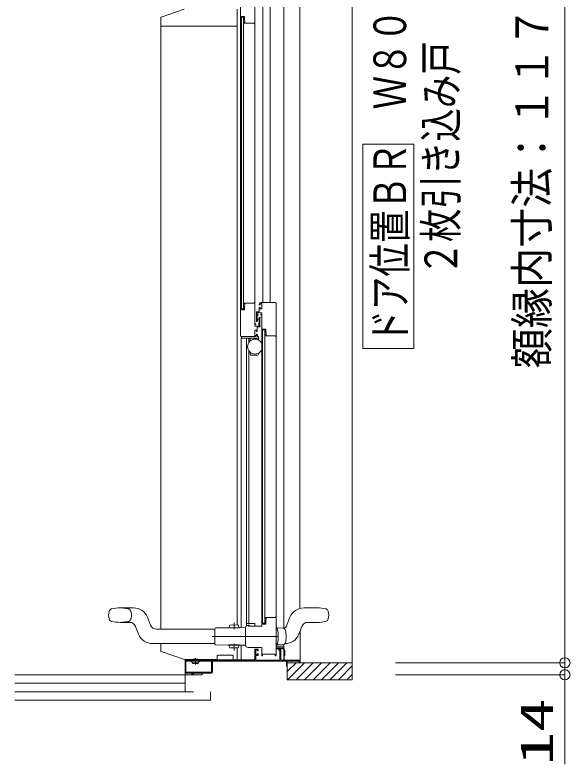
# Model space of a CAD drawing. Units: millimetres on the paper. Extents: x -305 to 305, y -152 to 152.
# Drawn here: x -88.43 to -55.81, y 9.83 to 53.84 of the extents above; entities that cross this region are included whole.
import ezdxf
from ezdxf.enums import TextEntityAlignment as Align

# ---------------------------------------------------------------- set-up
doc = ezdxf.new("R2010")
doc.units = ezdxf.units.MM
for name, pattern in [('DASHED2', [3, 2, -1]), ('LONG_CHAIN', [21, 18, -1, 1, -1]), ('LONG_DOUBLE_CHAIN', [21.8, 18, -1, 0.6, -0.6, 0.6, -1])]:
    doc.linetypes.add(name, pattern=pattern)
doc.layers.add('0-0_0', color=7, linetype='Continuous', lineweight=9)
doc.layers.add('0-1_VIEW0001', color=7, linetype='Continuous', lineweight=9)
doc.styles.add('ＭＳ ゴシック', font='')
doc.styles.get('ＭＳ ゴシック').set_extended_font_data('MS Gothic')

# ---------------------------------------------------------------- blocks, each defined once
blk = doc.blocks.new('_ORIGIN')
at = {"layer": '0-0_0'}
blk.add_line((0, 0), (-1, 0), dxfattribs=at)
blk.add_circle((0, 0), 0.5, dxfattribs=at)

msp = doc.modelspace()

# ---------------------------------------------------------------- linework, layer by layer
at = {"layer": '0-0_0'}
for p, q in [((-56.114, 16.374), (-56.114, 73.669)), ((-56.114, 16.374), (-56.114, 16.974)), ((-66.074, 15.774), (-56.114, 15.774)), ((-66.074, 15.774), (-56.114, 15.774)), ((-56.114, 15.074), (-56.114, 15.774)), ((-66.074, 15.074), (-56.114, 15.074)), ((-56.114, 15.074), (-56.114, 9.826)), ((-56.114, 14.474), (-56.114, 13.874))]:
    msp.add_line(p, q, dxfattribs=at)
at = {"layer": '0-1_VIEW0001'}
for p, q in [((-68.614, 75.249), (-68.614, 14.774)), ((-73.869, 74.004), (-73.869, 36.949)), ((-72.624, 74.074), (-72.624, 17.794)), ((-71.684, 74.074), (-71.684, 18.969)), ((-73.439, 36.949), (-73.439, 73.904)), ((-75.184, 55.074), (-75.184, 34.999)), ((-74.334, 55.282), (-74.334, 35.699)), ((-78.485, 54.183), (-79.836, 53.701)), ((-75.129, 36.529), (-75.129, 53.744)), ((-75.004, 53.704), (-75.129, 53.704)), ((-75.119, 53.754), (-74.959, 53.754)), ((-75.004, 53.704), (-75.004, 36.569)), ((-74.949, 53.744), (-74.949, 53.563)), ((-79.869, 53.654), (-79.869, 53.189)), ((-74.969, 53.394), (-74.969, 53.393)), ((-74.967, 53.385), (-74.959, 53.371)), ((-74.954, 53.404), (-74.959, 53.404)), ((-74.946, 53.545), (-74.93, 53.506)), ((-74.946, 53.364), (-74.379, 53.364)), ((-74.929, 53.501), (-74.929, 53.429)), ((-74.369, 53.354), (-74.369, 53.334)), ((-74.359, 53.324), (-74.349, 53.324)), ((-78.158, 53.189), (-79.869, 53.189)), ((-75.412, 53.189), (-78.156, 53.189)), ((-75.384, 53.189), (-75.412, 53.189)), ((-64.987, 46.249), (-67.987, 46.249)), ((-67.987, 34.249), (-67.987, 46.249)), ((-64.987, 34.249), (-64.987, 46.249)), ((-75.129, 36.569), (-75.004, 36.569)), ((-74.969, 36.879), (-74.969, 36.88)), ((-74.967, 36.887), (-74.959, 36.901)), ((-74.954, 36.869), (-74.959, 36.869)), ((-74.949, 36.529), (-74.949, 36.709)), ((-74.946, 36.909), (-74.379, 36.909)), ((-74.946, 36.728), (-74.93, 36.766)), ((-74.934, 36.909), (-74.909, 36.909)), ((-74.929, 36.772), (-74.929, 36.844)), ((-74.369, 36.919), (-74.369, 36.939)), ((-74.359, 36.949), (-74.349, 36.949)), ((-74.074, 36.849), (-74.074, 36.819)), ((-74.069, 36.809), (-74.044, 36.809)), ((-74.064, 36.809), (-74.044, 36.809)), ((-74.034, 36.819), (-74.034, 36.849)), ((-73.934, 36.574), (-74.034, 36.574)), ((-73.959, 36.574), (-74.019, 36.574)), ((-73.134, 36.949), (-73.974, 36.949)), ((-73.697, 36.949), (-73.677, 36.949)), ((-73.084, 16.214), (-73.084, 36.899)), ((-75.119, 36.519), (-74.959, 36.519)), ((-73.934, 17.939), (-73.934, 36.199)), ((-74.324, 35.699), (-74.284, 35.699)), ((-74.284, 35.659), (-74.324, 35.659)), ((-74.274, 35.689), (-74.274, 35.669)), ((-74.206, 35.831), (-74.176, 35.883)), ((-74.174, 35.891), (-74.174, 35.964)), ((-74.109, 35.699), (-74.099, 35.699)), ((-74.099, 35.659), (-74.109, 35.659)), ((-74.084, 35.714), (-74.084, 35.909)), ((-74.048, 36.074), (-74.044, 36.074)), ((-74.044, 36.024), (-74.044, 35.573)), ((-74.029, 36.059), (-74.029, 36.044)), ((-74.334, 35.649), (-74.334, 35.569)), ((-74.334, 35.299), (-74.334, 35.024)), ((-74.319, 35.554), (-74.099, 35.554)), ((-74.249, 35.324), (-74.309, 35.324)), ((-74.234, 35.249), (-74.234, 35.309)), ((-74.204, 35.239), (-74.224, 35.239)), ((-74.194, 35.494), (-74.194, 35.249)), ((-74.054, 35.509), (-74.179, 35.509)), ((-74.084, 35.569), (-74.084, 35.644)), ((-74.029, 35.554), (-74.029, 35.534)), ((-73.879, 35.379), (-73.879, 18.044)), ((-73.754, 35.329), (-73.879, 35.329)), ((-73.754, 35.329), (-73.754, 18.094)), ((-74.294, 34.949), (-75.134, 34.949)), ((-74.149, 34.854), (-75.134, 34.854)), ((-75.119, 34.879), (-75.119, 34.924)), ((-74.689, 34.605), (-74.689, 34.849)), ((-74.614, 34.686), (-74.614, 34.854)), ((-74.309, 34.999), (-74.284, 34.999)), ((-74.234, 35.049), (-74.234, 35.079)), ((-74.224, 35.089), (-74.204, 35.089)), ((-74.194, 35.079), (-74.194, 35.049)), ((-74.184, 35.074), (-74.184, 34.969)), ((-74.149, 34.944), (-74.159, 34.944)), ((-74.124, 34.879), (-74.124, 34.919)), ((-74.124, 34.879), (-74.124, 34.74)), ((-73.719, 35.019), (-73.719, 35.018)), ((-73.717, 35.01), (-73.709, 34.996)), ((-73.704, 35.029), (-73.709, 35.029)), ((-73.696, 35.17), (-73.68, 35.131)), ((-73.696, 34.989), (-73.129, 34.989)), ((-73.679, 35.126), (-73.679, 35.054)), ((-73.119, 34.979), (-73.119, 34.959)), ((-73.109, 34.949), (-73.084, 34.949)), ((-74.689, 18.074), (-74.689, 34.102)), ((-74.614, 33.904), (-74.614, 34.022)), ((-74.124, 33.967), (-74.124, 33.904)), ((-64.987, 34.249), (-67.987, 34.249)), ((-74.174, 33.854), (-74.564, 33.854)), ((-70.659, 18.999), (-71.458, 18.999)), ((-74.337, 18.049), (-74.337, 17.924)), ((-73.754, 18.094), (-73.879, 18.094)), ((-73.719, 18.404), (-73.719, 18.405)), ((-73.717, 18.412), (-73.709, 18.426)), ((-73.704, 18.394), (-73.709, 18.394)), ((-73.699, 18.054), (-73.699, 18.234)), ((-73.696, 18.253), (-73.68, 18.291)), ((-73.679, 18.297), (-73.679, 18.369)), ((-72.272, 18.446), (-72.454, 17.986)), ((-71.221, 18.149), (-70.659, 18.149)), ((-74.709, 17.959), (-74.709, 17.939)), ((-74.694, 17.924), (-73.949, 17.924)), ((-74.674, 17.984), (-74.674, 17.924)), ((-73.879, 18.044), (-73.709, 18.044)), ((-73.084, 17.824), (-73.009, 17.824)), ((-73.009, 17.824), (-72.662, 17.806)), ((-72.549, 17.714), (-72.548, 17.715)), ((-71.682, 15.774), (-71.682, 17.627)), ((-71.569, 17.912), (-71.65, 17.709)), ((-73.009, 16.824), (-73.084, 16.824)), ((-72.662, 16.842), (-73.009, 16.824)), ((-72.637, 16.846), (-72.637, 16.744)), ((-72.624, 16.85), (-72.624, 15.949)), ((-73.934, 16.214), (-73.934, 16.674)), ((-73.929, 16.644), (-73.929, 16.644)), ((-72.649, 16.644), (-73.084, 16.644)), ((-73.084, 16.596), (-72.604, 16.596)), ((-72.859, 16.499), (-72.859, 15.924)), ((-72.604, 16.596), (-72.585, 16.499)), ((-72.584, 16.494), (-72.584, 16.196)), ((-76.586, 15.959), (-78.469, 15.959)), ((-78.434, 14.074), (-78.434, 15.959)), ((-78.434, 15.959), (-78.434, 15.224)), ((-78.389, 15.859), (-78.389, 15.234)), ((-76.894, 15.874), (-78.374, 15.874)), ((-78.134, 15.961), (-78.134, 15.949)), ((-78.134, 15.924), (-78.134, 15.944)), ((-78.009, 15.774), (-78.069, 15.852)), ((-78.052, 15.909), (-78.052, 15.889)), ((-77.659, 15.774), (-77.6, 15.852)), ((-77.617, 15.909), (-77.617, 15.889)), ((-77.534, 15.924), (-77.534, 15.944)), ((-76.879, 15.234), (-76.879, 15.859)), ((-74.334, 15.946), (-76.606, 15.946)), ((-76.546, 16.009), (-76.546, 16.174)), ((-75.659, 16.224), (-76.496, 16.224)), ((-75.609, 15.946), (-75.609, 16.174)), ((-74.284, 16.199), (-74.134, 16.199)), ((-72.629, 15.946), (-72.664, 15.946)), ((-72.604, 16.196), (-72.604, 15.971)), ((-72.584, 16.196), (-72.604, 16.196)), ((-72.434, 14.774), (-72.434, 15.874)), ((-72.434, 15.874), (-71.734, 15.874)), ((-72.434, 15.589), (-72.434, 15.859)), ((-71.734, 15.874), (-71.734, 15.774)), ((-77.659, 15.774), (-78.009, 15.774)), ((-78.009, 15.724), (-78.009, 15.774)), ((-78.009, 15.724), (-77.659, 15.724)), ((-77.659, 15.724), (-77.659, 15.774)), ((-68.614, 15.774), (-72.434, 15.774)), ((-71.914, 15.774), (-72.434, 15.254)), ((-71.414, 15.774), (-72.414, 14.774)), ((-70.914, 15.774), (-71.914, 14.774)), ((-71.719, 15.774), (-71.699, 15.774)), ((-70.414, 15.774), (-71.414, 14.774)), ((-69.914, 15.774), (-70.914, 14.774)), ((-69.419, 15.774), (-70.419, 14.774)), ((-68.924, 15.774), (-69.924, 14.774)), ((-68.614, 15.589), (-69.429, 14.774)), ((-77.434, 15.074), (-88.434, 15.074)), ((-78.384, 15.174), (-78.034, 15.174)), ((-78.374, 15.219), (-76.894, 15.219)), ((-78.034, 15.174), (-78.034, 15.099)), ((-77.994, 15.174), (-76.884, 15.174)), ((-77.934, 15.074), (-77.934, 15.174)), ((-77.834, 15.074), (-77.434, 15.074)), ((-77.434, 15.074), (-77.434, 15.174)), ((-77.434, 15.174), (-77.434, 15.074)), ((-68.614, 15.094), (-68.934, 14.774)), ((-78.434, 14.574), (-88.434, 14.574)), ((-68.614, 14.774), (-72.434, 14.774)), ((-78.434, 14.074), (-88.434, 14.074)), ((-88.434, 14.074), (-78.434, 14.074)), ((-78.434, 14.074), (-77.934, 14.074))]:
    msp.add_line(p, q, dxfattribs=at)
at = {"layer": '0-1_VIEW0001', "color": 5}
for p, q in [((-75.384, 17.995), (-75.384, 54.189)), ((-79.859, 17.75), (-79.859, 53.189)), ((-75.134, 34.849), (-75.134, 17.837)), ((-74.829, 34.849), (-74.829, 18.068)), ((-82.259, 19), (-81.46, 19)), ((-82.259, 18.15), (-81.698, 18.15)), ((-80.464, 17.987), (-80.646, 18.447)), ((-74.837, 18.049), (-74.837, 17.947)), ((-74.814, 18.074), (-74.359, 18.074)), ((-81.167, 17.453), (-81.349, 17.913)), ((-76.684, 17.75), (-80.116, 17.75)), ((-76.684, 17.774), (-76.684, 16.874)), ((-75.884, 17.831), (-76.634, 17.824)), ((-75.234, 17.842), (-75.884, 17.836)), ((-75.884, 17.836), (-75.884, 17.82)), ((-75.234, 17.826), (-75.884, 17.82)), ((-75.859, 17.836), (-75.811, 17.991)), ((-75.811, 17.991), (-75.311, 17.996)), ((-75.259, 17.841), (-75.311, 17.996)), ((-75.234, 17.842), (-75.234, 17.826)), ((-74.884, 17.84), (-75.234, 17.837)), ((-74.884, 16.824), (-74.884, 17.825)), ((-74.674, 17.984), (-74.734, 17.984)), ((-74.734, 17.974), (-74.724, 17.974)), ((-71.65, 17.71), (-71.751, 17.452)), ((-76.684, 16.9), (-80.353, 16.9)), ((-79.869, 16.494), (-79.869, 16.9)), ((-76.634, 16.824), (-75.877, 16.818)), ((-75.242, 16.823), (-75.877, 16.828)), ((-75.877, 16.828), (-75.877, 16.813)), ((-75.242, 16.807), (-75.877, 16.813)), ((-75.859, 16.813), (-75.811, 16.657)), ((-75.259, 16.807), (-75.311, 16.653)), ((-75.242, 16.807), (-75.242, 16.823)), ((-75.242, 16.812), (-74.884, 16.809)), ((-75.134, 16.811), (-75.134, 15.946)), ((-74.884, 16.825), (-74.884, 16.824)), ((-78.469, 15.959), (-79.836, 16.447)), ((-75.811, 16.657), (-75.311, 16.653)), ((-75.384, 15.946), (-75.384, 16.653)), ((-73.934, 16.674), (-74.734, 16.674))]:
    msp.add_line(p, q, dxfattribs=at)
at = {"layer": '0-1_VIEW0001', "color": 5, "linetype": 'LONG_CHAIN'}
for p, q in [((-75.559, 17.755), (-75.562, 18.144)), ((-72.953, 17.324), (-76.845, 17.324)), ((-72.953, 17.324), (-76.845, 17.324)), ((-72.953, 17.324), (-76.672, 17.324)), ((-72.953, 17.324), (-76.672, 17.324)), ((-75.559, 16.893), (-75.562, 16.505))]:
    msp.add_line(p, q, dxfattribs=at)
at = {"layer": '0-1_VIEW0001', "linetype": 'LONG_DOUBLE_CHAIN'}
for p, q in [((-77.834, 16.044), (-77.834, 15.675)), ((-76.934, 14.074), (-76.934, 13.574)), ((-88.434, 13.574), (-76.934, 13.574))]:
    msp.add_line(p, q, dxfattribs=at)
at = {"layer": '0-1_VIEW0001', "color": 2}
for p, q in [((-78.157, 15.717), (-78.157, 15.718)), ((-77.797, 15.503), (-77.797, 15.503)), ((-77.715, 15.672), (-77.715, 15.673)), ((-77.666, 15.535), (-77.666, 15.536))]:
    msp.add_line(p, q, dxfattribs=at)
at = {"layer": '0-1_VIEW0001'}
for points in [[(-79.869, 53.414), (-79.869, 53.412), (-79.869, 53.411), (-79.869, 53.41)], [(-74.969, 36.88), (-74.969, 36.884), (-74.967, 36.887)], [(-74.959, 36.869), (-74.966, 36.872), (-74.969, 36.879)], [(-74.959, 36.901), (-74.953, 36.907), (-74.946, 36.909)], [(-74.929, 36.844), (-74.937, 36.861), (-74.954, 36.869)], [(-74.949, 36.709), (-74.948, 36.719), (-74.946, 36.728)], [(-74.93, 36.766), (-74.929, 36.769), (-74.929, 36.772)], [(-74.379, 36.909), (-74.372, 36.912), (-74.369, 36.919)], [(-74.369, 36.939), (-74.366, 36.946), (-74.359, 36.949)], [(-74.349, 36.949), (-74.339, 36.944), (-74.334, 36.934)], [(-74.034, 36.574), (-74.034, 36.659), (-74.074, 36.659), (-74.074, 36.389), (-74.234, 36.389), (-74.234, 35.839)], [(-73.974, 36.949), (-74.045, 36.919), (-74.074, 36.849)], [(-74.074, 36.819), (-74.071, 36.812), (-74.064, 36.809)], [(-74.044, 36.809), (-74.037, 36.812), (-74.034, 36.819)], [(-74.034, 36.849), (-74.02, 36.884), (-73.984, 36.899)], [(-73.984, 36.899), (-73.934, 36.899), (-73.934, 36.574)], [(-73.084, 36.899), (-73.099, 36.934), (-73.134, 36.949)], [(-75.129, 36.529), (-75.126, 36.522), (-75.119, 36.519)], [(-74.959, 36.519), (-74.952, 36.522), (-74.949, 36.529)], [(-74.159, 36.239), (-74.194, 36.239), (-74.194, 36.344), (-73.934, 36.344), (-73.934, 36.239), (-73.994, 36.239), (-73.994, 36.199), (-73.934, 36.199)], [(-74.194, 35.984), (-74.194, 36.199), (-74.159, 36.199)], [(-74.159, 36.199), (-74.139, 36.219), (-74.159, 36.239)], [(-74.334, 35.709), (-74.331, 35.702), (-74.324, 35.699)], [(-74.324, 35.659), (-74.331, 35.656), (-74.334, 35.649)], [(-74.284, 35.699), (-74.277, 35.696), (-74.274, 35.689)], [(-74.274, 35.669), (-74.277, 35.662), (-74.284, 35.659)], [(-74.234, 35.839), (-74.223, 35.824), (-74.206, 35.831)], [(-74.174, 35.964), (-74.177, 35.971), (-74.184, 35.974), (-74.191, 35.977), (-74.194, 35.984)], [(-74.176, 35.883), (-74.175, 35.887), (-74.174, 35.891)], [(-74.109, 35.659), (-74.129, 35.679), (-74.109, 35.699)], [(-74.099, 35.699), (-74.089, 35.703), (-74.084, 35.714)], [(-74.084, 35.644), (-74.089, 35.654), (-74.099, 35.659)], [(-74.094, 35.931), (-74.094, 36.009), (-74.061, 36.066)], [(-74.084, 35.909), (-74.086, 35.915), (-74.089, 35.92), (-74.093, 35.925), (-74.094, 35.931)], [(-74.061, 36.066), (-74.056, 36.072), (-74.048, 36.074)], [(-74.044, 36.074), (-74.034, 36.069), (-74.029, 36.059)], [(-74.029, 36.044), (-74.031, 36.038), (-74.037, 36.034), (-74.042, 36.03), (-74.044, 36.024)], [(-74.334, 35.569), (-74.33, 35.558), (-74.319, 35.554)], [(-74.309, 35.324), (-74.327, 35.316), (-74.334, 35.299)], [(-74.234, 35.309), (-74.239, 35.319), (-74.249, 35.324)], [(-74.224, 35.239), (-74.231, 35.242), (-74.234, 35.249)], [(-74.194, 35.249), (-74.197, 35.242), (-74.204, 35.239)], [(-74.179, 35.509), (-74.19, 35.504), (-74.194, 35.494)], [(-74.099, 35.554), (-74.089, 35.558), (-74.084, 35.569)], [(-74.029, 35.534), (-74.037, 35.516), (-74.054, 35.509)], [(-74.044, 35.573), (-74.042, 35.567), (-74.037, 35.563)], [(-74.037, 35.563), (-74.031, 35.56), (-74.029, 35.554)], [(-73.879, 35.379), (-73.699, 35.379), (-73.699, 35.188)], [(-75.134, 34.949), (-75.17, 34.963), (-75.184, 34.999)], [(-74.334, 35.024), (-74.327, 35.006), (-74.309, 34.999)], [(-74.194, 35.049), (-74.223, 34.978), (-74.294, 34.949)], [(-74.284, 34.999), (-74.249, 35.013), (-74.234, 35.049)], [(-74.234, 35.079), (-74.231, 35.086), (-74.224, 35.089)], [(-74.204, 35.089), (-74.197, 35.086), (-74.194, 35.079)], [(-73.709, 35.029), (-73.716, 35.026), (-73.719, 35.019)], [(-73.719, 35.018), (-73.719, 35.014), (-73.717, 35.01)], [(-73.709, 34.996), (-73.703, 34.991), (-73.696, 34.989)], [(-73.679, 35.054), (-73.687, 35.036), (-73.704, 35.029)], [(-73.699, 35.188), (-73.698, 35.179), (-73.696, 35.17)], [(-73.68, 35.131), (-73.679, 35.129), (-73.679, 35.126)], [(-73.129, 34.989), (-73.122, 34.986), (-73.119, 34.979)], [(-73.119, 34.959), (-73.116, 34.952), (-73.109, 34.949)], [(-73.719, 18.405), (-73.719, 18.409), (-73.717, 18.412)], [(-73.709, 18.394), (-73.716, 18.397), (-73.719, 18.404)], [(-73.709, 18.426), (-73.703, 18.432), (-73.696, 18.434)], [(-73.709, 18.044), (-73.702, 18.047), (-73.699, 18.054)], [(-73.679, 18.369), (-73.687, 18.386), (-73.704, 18.394)], [(-73.699, 18.234), (-73.698, 18.244), (-73.696, 18.253)], [(-73.696, 18.434), (-73.119, 18.434), (-73.119, 18.474), (-73.084, 18.474)], [(-73.68, 18.291), (-73.679, 18.294), (-73.679, 18.297)], [(-74.709, 17.939), (-74.705, 17.928), (-74.694, 17.924)], [(-73.949, 17.924), (-73.939, 17.928), (-73.934, 17.939)], [(-73.084, 16.744), (-72.634, 16.744), (-72.634, 16.659)], [(-74.134, 16.199), (-74.134, 16.319), (-74.184, 16.319), (-74.184, 16.244), (-74.284, 16.244), (-74.284, 16.529), (-74.184, 16.529), (-74.184, 16.469), (-74.134, 16.469), (-74.134, 16.574), (-74.334, 16.574), (-74.334, 15.924), (-78.434, 15.924)], [(-72.884, 16.574), (-72.934, 16.574), (-72.934, 16.524), (-72.884, 16.524)], [(-72.809, 16.499), (-72.831, 16.552), (-72.884, 16.574)], [(-72.884, 16.524), (-72.867, 16.516), (-72.859, 16.499)], [(-71.682, 15.924), (-72.809, 15.924), (-72.809, 16.499)], [(-76.834, 15.224), (-76.834, 15.869), (-72.474, 15.869), (-72.474, 15.574), (-72.434, 15.574)], [(-76.546, 16.009), (-76.546, 16.006), (-76.546, 15.999), (-76.549, 15.988), (-76.555, 15.976), (-76.563, 15.967), (-76.574, 15.96), (-76.582, 15.959), (-76.586, 15.959)], [(-72.859, 15.924), (-74.284, 15.924), (-74.284, 16.199)], [(-73.884, 16.184), (-73.887, 16.177), (-73.894, 16.174), (-73.922, 16.185), (-73.934, 16.214)], [(-73.134, 16.184), (-73.134, 16.274), (-73.884, 16.274), (-73.884, 16.184)], [(-73.084, 16.214), (-73.096, 16.185), (-73.124, 16.174), (-73.131, 16.177), (-73.134, 16.184)], [(-78.434, 15.224), (-78.42, 15.188), (-78.384, 15.174)], [(-78.034, 15.099), (-77.994, 15.099), (-77.994, 15.174)], [(-76.884, 15.174), (-76.849, 15.188), (-76.834, 15.224)]]:
    msp.add_lwpolyline(points, dxfattribs=at)
at = {"layer": '0-1_VIEW0001', "color": 5}
for points in [[(-74.724, 17.974), (-74.714, 17.969), (-74.709, 17.959)], [(-74.734, 16.674), (-74.84, 16.718), (-74.884, 16.824)]]:
    msp.add_lwpolyline(points, dxfattribs=at)
at = {"layer": '0-1_VIEW0001'}
msp.add_circle((-74.329, 34.354), 0.438, dxfattribs=at)
for centre, radius, start, end in [((-79.819, 53.654), 0.05, 109.6538, 180), ((-75.119, 53.744), 0.01, 90, 180), ((-74.959, 53.744), 0.01, 0, 90), ((-74.959, 53.394), 0.01, 90, 180), ((-74.954, 53.393), 0.015, 180, 210.9638), ((-74.946, 53.379), 0.015, 210.9638, 270), ((-74.954, 53.429), 0.025, 270, 0), ((-74.899, 53.563), 0.05, 180, 201.8014), ((-74.944, 53.501), 0.015, 0, 21.8014), ((-74.379, 53.354), 0.01, 0, 90), ((-74.359, 53.334), 0.01, 180, 270), ((-74.349, 53.339), 0.015, 270, 0), ((-75.134, 34.924), 0.015, 0, 90), ((-75.094, 34.879), 0.025, 180, 270), ((-74.159, 34.969), 0.025, 180, 270), ((-74.149, 34.919), 0.025, 0, 90), ((-74.149, 34.879), 0.025, 270, 0), ((-74.564, 33.904), 0.05, 180, 270), ((-74.174, 33.904), 0.05, 270, 0), ((-71.458, 18.124), 0.875, 90, 158.3964), ((-70.659, 16.591), 2.408, 78.6588, 90), ((-70.225, 18.756), 0.2, 25.34, 78.6588), ((-70.609, 18.574), 0.625, 334.66, 25.34), ((-74.362, 18.049), 0.025, 0, 90), ((-74.362, 18.049), 0.025, 0, 90), ((-71.221, 17.774), 0.375, 90, 158.3964), ((-70.659, 20.556), 2.408, 270, 281.3412), ((-70.225, 18.392), 0.2, 281.3412, 334.66), ((-72.669, 17.681), 0.125, 15.9428, 86.999), ((-72.803, 18.124), 0.375, 299.104, 338.3964), ((-73.915, 17.324), 1.421, 344.017, 15.9811), ((-72.669, 16.967), 0.125, 273.0011, 344.0538), ((-72.649, 16.659), 0.015, 270, 0), ((-72.609, 16.494), 0.025, 0, 11.3099), ((-78.374, 15.859), 0.015, 90, 180), ((-78.109, 15.944), 0.025, 102.424, 180), ((-77.834, 14.695), 1.303, 77.576, 102.424), ((-78.057, 15.861), 0.015, 109.4712, 217.1609), ((-78.067, 15.909), 0.015, 0, 90), ((-78.067, 15.889), 0.015, 289.4712, 0), ((-77.602, 15.909), 0.015, 90, 180), ((-77.602, 15.889), 0.015, 180, 250.5288), ((-77.612, 15.861), 0.015, 322.8392, 70.5288), ((-77.559, 15.944), 0.025, 0, 77.576), ((-76.894, 15.859), 0.015, 0, 90), ((-76.496, 16.174), 0.05, 90, 180), ((-75.659, 16.174), 0.05, 0, 90), ((-72.629, 15.971), 0.025, 270, 0), ((-78.374, 15.234), 0.015, 180, 270), ((-76.894, 15.234), 0.015, 270, 0)]:
    msp.add_arc(centre, radius, start, end, dxfattribs=at)
at = {"layer": '0-1_VIEW0001', "color": 5}
for centre, radius, start, end in [((-82.693, 18.757), 0.2, 101.3412, 154.66), ((-82.259, 16.592), 2.408, 90, 101.3412), ((-81.46, 18.125), 0.875, 21.6036, 90), ((-82.309, 18.575), 0.625, 154.66, 205.34), ((-82.693, 18.393), 0.2, 205.34, 258.6588), ((-82.259, 20.557), 2.408, 258.6588, 270), ((-81.698, 17.775), 0.375, 21.6036, 90), ((-74.812, 18.049), 0.025, 90, 180), ((-74.812, 18.049), 0.025, 90, 180), ((-80.116, 18.125), 0.375, 201.6036, 270), ((-76.634, 17.774), 0.05, 90, 180), ((-74.734, 17.824), 0.15, 90, 180.452), ((-74.734, 17.824), 0.16, 90, 129.8384), ((-73.05, 17.72), 0.0485, 12.6556, 92.4972), ((-75.288, 17.324), 2.321, 349.9146, 10.0854), ((-80.353, 17.775), 0.875, 201.6036, 270), ((-72.565, 17.774), 0.875, 270, 338.3964), ((-76.634, 16.874), 0.05, 180, 270), ((-73.05, 16.928), 0.0485, 267.5028, 347.3444), ((-79.819, 16.494), 0.05, 180, 250.3462)]:
    msp.add_arc(centre, radius, start, end, dxfattribs=at)
at = {"layer": '0-1_VIEW0001', "color": 5, "linetype": 'DASHED2'}
for centre, radius, start, end in [((-82.259, 16.592), 2.408, 78.6588, 90), ((-81.825, 18.757), 0.2, 25.34, 78.6588), ((-82.209, 18.575), 0.625, 334.66, 25.34), ((-82.259, 20.557), 2.408, 270, 281.3412), ((-81.825, 18.393), 0.2, 281.3412, 334.66)]:
    msp.add_arc(centre, radius, start, end, dxfattribs=at)
at = {"layer": '0-1_VIEW0001', "color": 2}
msp.add_arc((-75.288, 17.324), 2.321, 349.9146, 10.0854, dxfattribs=at)

# ---------------------------------------------------------------- block references
at = {"layer": '0-0_0', "xscale": 0.6, "yscale": 0.6}
for p, rotation in [((-56.114, 15.774), 270), ((-56.114, 15.774), 270), ((-56.114, 15.074), 90)]:
    msp.add_blockref('_ORIGIN', p, dxfattribs=dict(at, rotation=rotation))

# ---------------------------------------------------------------- texts
at = {"layer": '0-0_0', "style": 'ＭＳ ゴシック'}
for s, width, p in [('額縁内寸法：１１７０', 0.9, (-56.517, 33.079)), ('14', 1.5, (-56.244, 9.755))]:
    msp.add_text(s, height=1.921, rotation=90, dxfattribs=dict(at, width=width)).set_placement(p, align=Align.BOTTOM_LEFT)
at = {"layer": '0-1_VIEW0001', "style": 'ＭＳ ゴシック', "width": 0.75}
for s, p in [('ドア位置ＢＲ\u3000Ｗ８００', (-64.868, 34.535)), ('２枚引き込み戸', (-61.87, 38.535))]:
    msp.add_text(s, height=1.921, rotation=90, dxfattribs=at).set_placement(p, align=Align.BOTTOM_LEFT)

doc.saveas('drawing.dxf')
